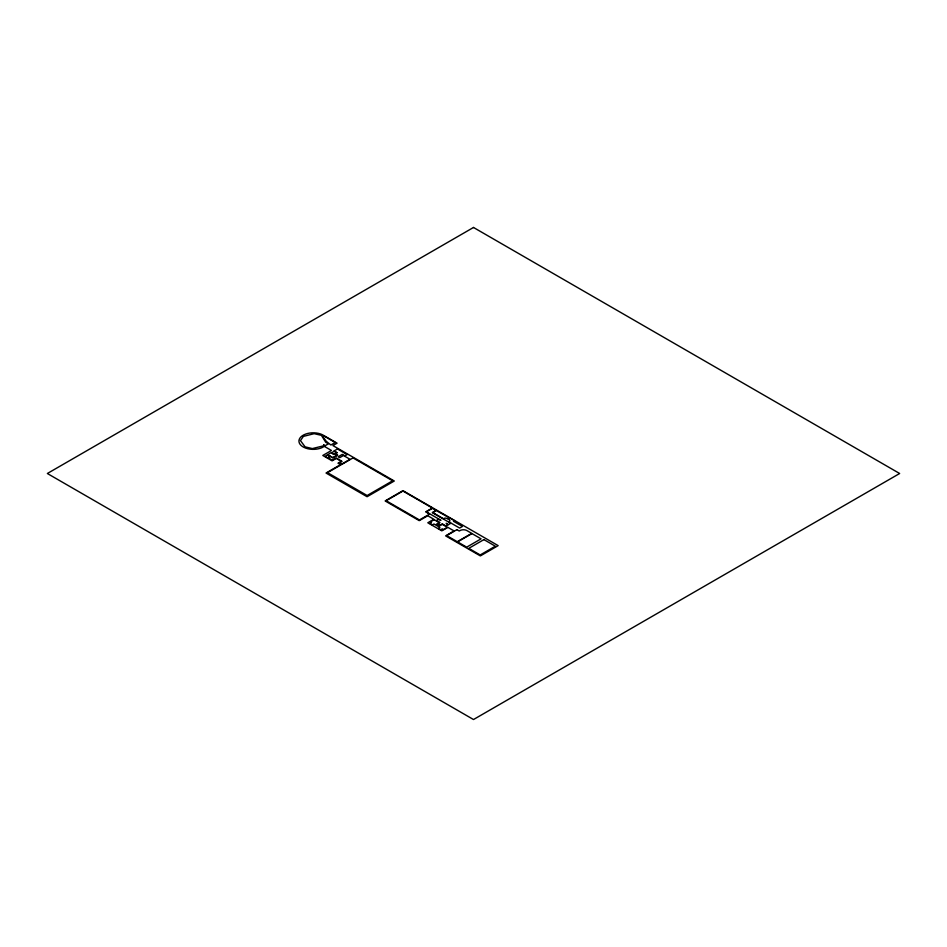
<?xml version="1.0" encoding="UTF-8"?>
<svg xmlns="http://www.w3.org/2000/svg" width="947" height="947" viewBox="0 0 947 947"><rect width="100%" height="100%" fill="white"/><g stroke="black" fill="none" stroke-linecap="round" stroke-linejoin="round"><path stroke-width="1.42" d="M449.967 518.045L448.227 519.051A8.405 4.853 0 0 0 445.137 518.068L443.326 518.684L432.767 512.587L436.271 510.563L454.548 520.684L453.495 521.288L462.42 526.437L459.626 528.059L448.949 521.892L449.943 520.862A7.114 4.108 0 0 0 448.322 519.11L450.074 518.104M327.615 454.667L332.752 457.638L337.227 455.045L335.262 453.909L334.113 454.572L330.953 452.737L325.046 456.312L327.555 457.756L330.112 456.288L327.603 454.832M326.526 441.657L330.905 444.995L335.238 442.486L324.146 436.082L322.915 436.792L326.526 441.657M323.815 444.936L323.164 445.919L312.356 448.582L305.112 446.854L300.459 440.615L303.383 436.389L314.155 433.667L321.4 435.336L325.756 442.285L328.42 443.823L325.152 445.706L323.815 444.936M324.229 446.309L322.667 447.327A14.323 8.274 0 0 1 302.46 446.522A14.323 8.274 0 0 1 303.845 434.851A14.323 8.274 0 0 1 324.063 435.656L337.085 443.172L332.918 445.575L394.295 481.005L367.081 496.725L326.028 473.027L340.518 464.657L337.972 463.19L341.275 461.284L336.327 458.419L332.113 460.858L322.797 455.471L331.45 450.476L324.229 446.309M473.5 227.469L47.35 473.5L473.5 719.531L899.65 473.5L473.5 227.469M337.452 448.985L334.102 450.926L337.274 452.749L335.451 453.802L337.736 455.116L332.918 457.898L330.408 456.454L328.159 457.756L332.302 460.147L336.09 457.969L342.068 461.414L339.357 462.988L341.512 464.219L350.047 459.295L343.477 455.495L339.653 457.697L338.103 456.797L342.329 454.359L344.909 455.85L347.123 454.572L337.452 448.985M334.125 451.293L331.545 452.784L334.09 454.252L336.67 452.761L334.125 451.293M353.018 457.922L327.508 472.648L367.128 495.518L392.626 480.792L353.018 457.922M402.96 490.653L385.133 500.939L419.261 520.649L427.748 515.748L433.868 519.276L427.795 522.78L441.799 530.865L447.872 527.361L454.098 530.959L445.611 535.86L480.354 555.913L498.169 545.626L402.96 490.653M402.925 491.031L386.139 500.726L419.45 519.95L429.595 514.103L425.724 511.865L432.377 508.03L402.925 491.031M432.388 508.314L426.316 511.818L440.971 520.294L438.497 519.311L436.484 520.483L439.976 522.495L437.798 523.762L440.106 525.088L442.296 523.833L446.061 526.011L448.073 524.851L446.167 523.289L448.476 524.614L450.784 523.289L432.282 512.611L436.058 510.433L432.388 508.314M434.176 519.702L430.352 521.904L431.501 522.566L429.938 523.454L432.4 524.875L433.963 523.987L439.917 527.432L438.366 528.319L440.781 529.716L442.332 528.817L443.551 529.527L447.363 527.325L442.213 524.342L439.325 526.011L436.33 524.283L439.23 522.626L434.176 519.702M456.916 529.657L446.653 535.576L457.283 541.708L471.736 533.362L466.883 530.569A4.818 2.782 0 0 0 460.36 530.403L459.283 531.03L456.916 529.657M471.961 533.575L457.579 541.885L466.693 547.153L481.076 538.843L471.961 533.575M483.929 539.601L468.777 548.349L480.2 554.954L495.352 546.206L483.929 539.601"/></g></svg>
